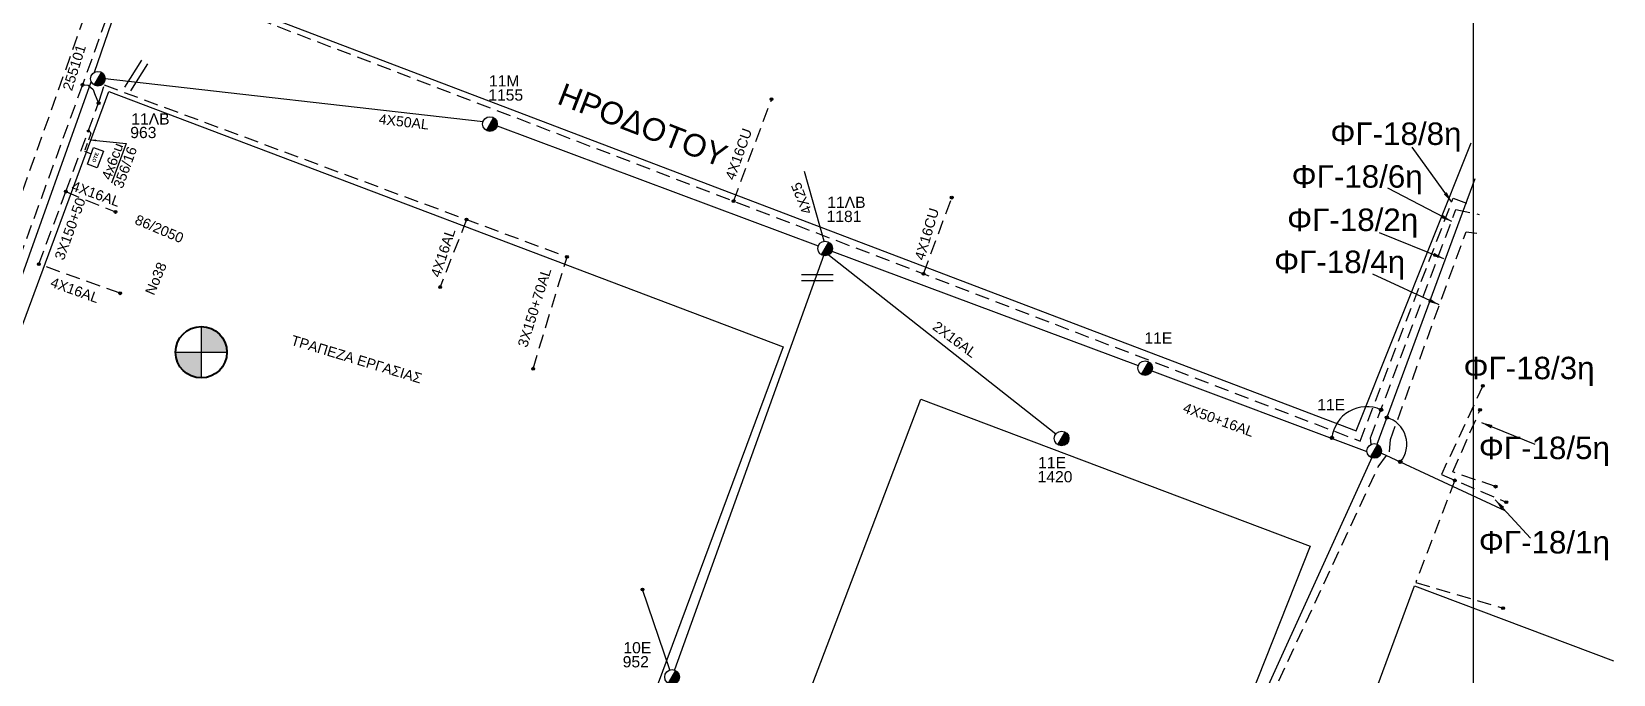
# Model space of a CAD drawing. Header units: millimetres. Extents: x 751 to 1825, y 358 to 872.
# Drawn here: x 1591.4 to 1732.5, y 705.1 to 762.4 of the extents above; entities that cross this region are included whole.
import ezdxf

# ---------------------------------------------------------------- set-up
doc = ezdxf.new("R2010")
doc.units = ezdxf.units.MM
doc.linetypes.add('DASHED', pattern=[19.05, 12.7, -6.35])
for name, color, linetype in [('Pillar OTE', 7, 'Continuous'), ('Άγνωστα', 7, 'Continuous'), ('Γέφυρες Εναέριου Δικτύου', 7, 'Continuous'), ('Γυμνά εναέρια ΧΤ (1Φ)   2x16AL', 7, 'Continuous'), ('Γυμνά εναέρια ΧΤ (3Φ)   4x50AL', 7, 'Continuous'), ('Γυμνά εναέρια ΧΤ και ΦΟΠ (3Φ)   4x50+16AL', 7, 'Continuous'), ('Επιγραφές - Σχήματα', 7, 'Continuous'), ('Καλώδια ΧΤ   3x150+50AL', 7, 'DASHED'), ('Καλώδια ΧΤ   3x150+50AL XLPE', 7, 'DASHED'), ('Καλώδια ΧΤ   3x150+70 XLPE', 7, 'DASHED'), ('Καλώδια ΧΤ   3x150AL+50XLPE', 7, 'DASHED'), ('Καλώδια ΧΤ   4x50AL', 7, 'DASHED'), ('Στύλος ΦΜ', 7, 'Continuous'), ('Στύλος ΦΜ @ 1', 7, 'Continuous'), ('Συνδέσεις', 7, 'Continuous'), ('Τομή', 7, 'Continuous'), ('Υπόβαθρο ΔΕΗ', 7, 'Continuous'), ('Υπόγεια καλώδια Δικτύου ΧΤ και Παρ. ΧΤ - 3X150+70 AL', 7, 'DASHED'), ('Υπόγεια καλώδια Παροχών ΧΤ   4x16AL', 7, 'DASHED'), ('Υπόγεια καλώδια Παροχών ΧΤ   4x16CU', 7, 'DASHED'), ('Υπόγεια καλώδια Παροχών ΧΤ   4x25', 7, 'DASHED'), ('Υπόγεια καλώδια Παροχών ΧΤ   4x6', 7, 'DASHED')]:
    doc.layers.add(name, color=color, linetype=linetype)
doc.styles.get("Standard").update_dxf_attribs({"font": 'arial.ttf'})
doc.linetypes.add('SYN_LINE', pattern='A,0.5,-0.0001,["/\\/\\/\\/",Standard,S=0.1,R=0,X=0,Y=-0.05],-0.25', length=0.7501)
doc.dimstyles.new('ISO-25', dxfattribs={"dimtxt": 2.5, "dimasz": 2.5, "dimexe": 1.25, "dimexo": 0.625, "dimtad": 1, "dimtxsty": 'Standard', "dimcen": 2.5, "dimadec": 0, "dimazin": 0, "dimtfac": 1, "dimtmove": 0, "dimatfit": 3, "dimfxl": 1, "dimarcsym": 0})

# ---------------------------------------------------------------- blocks, each defined once
blk = doc.blocks.new('_ΣΥΝΔΕΣΗ')
at = {"layer": 'Συνδέσεις', "linetype": 'SYN_LINE', "ltscale": 40}
blk.add_hatch(color=256, dxfattribs=at).paths.add_polyline_path([(0.5, -0.01, 1), (-0.5, -0.01, 1)])
at = {"layer": 'Συνδέσεις'}
blk.add_circle((0, -0.01), 0.5, dxfattribs=at)
blk = doc.blocks.new('ΥΠΑΡΧΩΝ ΤΣΙΜΕΝΤΕΝΙΟΣ ΣΤΥΛΟΣ')
at = {"layer": 'Στύλος ΦΜ'}
blk.add_hatch(color=256, dxfattribs=at).paths.add_polyline_path([(-1.29, -2.28, 0.574793), (2.62, 0, 0.268822), (1.3, 2.27)])
blk.add_line((-1.29, -2.28), (1.3, 2.27), dxfattribs=at)
blk.add_circle((0, 0), 2.62, dxfattribs=at)
at = {"layer": 'Στύλος ΦΜ', "flags": 4}
for tag, p in [('ΑΡΙΘΜΟΣ', (-4.68, 8.05)), ('ΤΥΠΟΣ', (-4.91, 3.03))]:
    blk.add_attdef(tag, p, '', height=4, dxfattribs=at)
blk = doc.blocks.new('ΤΟΜΗ')
at = {"layer": 'Τομή', "ltscale": 40}
for p, q in [((-5.68, 0), (5.68, 0)), ((5.68, -2.33), (-5.68, -2.33))]:
    blk.add_line(p, q, dxfattribs=at)
blk = doc.blocks.new('PILLAR ΟΤΕ')
at = {"layer": 'Pillar OTE', "ltscale": 40}
blk.add_lwpolyline([(-3.31, 2.02), (3.39, 2.02), (3.39, -1.99), (-3.31, -1.99)], close=True, dxfattribs=at)
at = {"layer": 'Pillar OTE', "insert": (-1.81, 0.71), "char_height": 1.3575, "width": 109.961, "attachment_point": 1}
blk.add_mtext('{\\fArial|b1|i0|c161|p34;OTE}', dxfattribs=at)
blk = doc.blocks.new('TSONTA XT1')
at = {"ltscale": 40}
h = blk.add_hatch(color=256, dxfattribs=at)
h.dxf.hatch_style = 1
h.paths.add_polyline_path([(596, 2487.7), (597.1, 2488.8), (596, 2489.9), (594.9, 2488.8)])
blk.add_lwpolyline([(594.9, 2488.8), (596, 2489.9), (597.1, 2488.8), (596, 2487.7)], close=True, dxfattribs=at)

msp = doc.modelspace()

# ---------------------------------------------------------------- hatches: boundary and pattern name
at = {"layer": 'Επιγραφές - Σχήματα'}
h = msp.add_hatch(color=1, dxfattribs=at)
h.paths.add_polyline_path([(1604.24, 733.85, 0.414214), (1606.52, 731.56), (1606.52, 733.85)])
h.paths.add_polyline_path([(1606.52, 733.85), (1608.81, 733.85, 0.414214), (1606.52, 736.13)])

# ---------------------------------------------------------------- linework, layer by layer
at = {"layer": 'Άγνωστα', "color": 3, "ltscale": 0.1}
for points in [[(1711.39, 725.66), (1720.12, 749.34)], [(1711.78, 724.87), (1722.78, 719.76)]]:
    msp.add_lwpolyline(points, dxfattribs=at)
at = {"layer": 'Άγνωστα', "color": 6, "linetype": 'DASHED', "ltscale": 0.1}
for points in [[(1720.82, 730.87), (1717.12, 722.96), (1722.91, 720.49)], [(1718.32, 722.44), (1714.83, 713.33), (1722.62, 711.05)]]:
    msp.add_lwpolyline(points, dxfattribs=at)
at = {"layer": 'Άγνωστα', "color": 5, "linetype": 'DASHED', "ltscale": 0.1}
msp.add_lwpolyline([(1721.96, 721.88), (1718.14, 723.19), (1720.57, 728.72)], dxfattribs=at)
at = {"layer": 'Άγνωστα', "color": 85, "linetype": 'SYN_LINE', "ltscale": 10}
msp.add_lwpolyline([(1648.3, 705.54), (1645.88, 712.71)], dxfattribs=at)
at = {"layer": 'Γέφυρες Εναέριου Δικτύου', "ltscale": 0.1}
for centre, radius, start, end in [((1710.46, 725.88), 3.12, 65.8766, 173.7531), ((1711.58, 725.67), 2.46, 319.7877, 73.8668)]:
    msp.add_arc(centre, radius, start, end, dxfattribs=at)
at = {"layer": 'Γυμνά εναέρια ΧΤ (1Φ)   2x16AL', "color": 30, "ltscale": 0.1}
msp.add_lwpolyline([(1662.39, 742.59), (1682.74, 726.57)], dxfattribs=at)
at = {"layer": 'Γυμνά εναέρια ΧΤ (3Φ)   4x50AL', "color": 27, "linetype": 'DASHED', "ltscale": 0.1}
msp.add_lwpolyline([(1701.82, 702.85), (1711.49, 723.63), (1712.48, 724.98), (1712.58, 726.07), (1719.32, 744.58), (1720.29, 744.48)], dxfattribs=at)
at = {"layer": 'Γυμνά εναέρια ΧΤ (3Φ)   4x50AL', "color": 27, "ltscale": 0.1}
msp.add_lwpolyline([(1710.94, 724.53), (1701.23, 703.17)], dxfattribs=at)
at = {"layer": 'Γυμνά εναέρια ΧΤ και ΦΟΠ (3Φ)   4x50+16AL', "color": 133, "ltscale": 0.1}
for points in [[(1597.01, 758.81), (1601.28, 771.26), (1605.03, 782.14), (1607.69, 789.93), (1609.83, 795.78)], [(1583.53, 721.12), (1596.71, 757.95)]]:
    msp.add_lwpolyline(points, dxfattribs=at)
at = {"layer": 'Γυμνά εναέρια ΧΤ και ΦΟΠ (3Φ)   4x50+16AL', "color": 85, "ltscale": 0.1}
msp.add_lwpolyline([(1662.05, 742.55), (1648.73, 705.54)], dxfattribs=at)
at = {"layer": 'Γυμνά εναέρια ΧΤ και ΦΟΠ (3Φ)   4x50+16AL', "color": 30, "ltscale": 0.1}
for points in [[(1662.77, 742.87), (1690.09, 732.67)], [(1691.31, 732.21), (1710.48, 725)]]:
    msp.add_lwpolyline(points, dxfattribs=at)
at = {"layer": 'Επιγραφές - Σχήματα', "ltscale": 0.1}
msp.add_lwpolyline([(1720, 856.45), (751.91, 856.45), (751.91, 369.88), (1720, 369.88)], close=True, dxfattribs=at)
at = {"layer": 'Επιγραφές - Σχήματα', "color": 1}
for points in [[(1606.52, 736.13), (1606.52, 731.56)], [(1604.24, 733.85), (1608.81, 733.85)]]:
    msp.add_lwpolyline(points, dxfattribs=at)
at = {"layer": 'Επιγραφές - Σχήματα', "color": 1, "lineweight": 40}
msp.add_circle((1606.52, 733.85), 2.29, dxfattribs=at)
at = {"layer": 'Καλώδια ΧΤ   3x150+50AL', "color": 5, "linetype": 'DASHED', "ltscale": 0.1}
for points in [[(1592.04, 741.7), (1594.45, 748.19), (1597.46, 756.31), (1597.87, 757.68), (1639.14, 742.36)], [(1595.93, 757.68), (1596.43, 757.65), (1596.89, 757.28), (1596.99, 756.93), (1597.37, 756.06)], [(1630.18, 745.69), (1627.82, 739.67)]]:
    msp.add_lwpolyline(points, dxfattribs=at)
at = {"layer": 'Καλώδια ΧΤ   3x150+50AL XLPE', "color": 30, "linetype": 'DASHED', "ltscale": 0.1}
msp.add_lwpolyline([(1710.86, 725.66), (1710.8, 726.23), (1718.41, 746.57), (1720.5, 746.13)], dxfattribs=at)
at = {"layer": 'Καλώδια ΧΤ   3x150+70 XLPE', "color": 5, "linetype": 'DASHED', "ltscale": 0.1}
msp.add_lwpolyline([(1601.5, 766.25), (1599.31, 767.15), (1595.93, 757.68), (1582.88, 721.88), (1582.82, 721.65), (1582.41, 721.41), (1581.99, 721.37), (1581.75, 721.03)], dxfattribs=at)
at = {"layer": 'Καλώδια ΧΤ   3x150AL+50XLPE', "color": 133, "linetype": 'DASHED', "ltscale": 0.1}
msp.add_lwpolyline([(1481.67, 792.09), (1472.29, 795.68), (1465.99, 775.98), (1477.59, 771.42), (1491.09, 766.16), (1500.12, 762.26), (1509.4, 758.46), (1517.92, 755.13), (1529.01, 750.57), (1537.84, 746.98), (1563.97, 736.66), (1561.92, 730.9), (1581.69, 723.13), (1597.61, 767.99), (1599.71, 769.14), (1601.51, 769.15)], dxfattribs=at)
at = {"layer": 'Καλώδια ΧΤ   4x50AL', "color": 30, "linetype": 'Continuous', "ltscale": 0.1}
for points in [[(1597.67, 758.28), (1631.66, 754.43)], [(1632.91, 754.03), (1661.55, 743.33)]]:
    msp.add_lwpolyline(points, dxfattribs=at)
at = {"layer": 'Υπόβαθρο ΔΕΗ', "ltscale": 0.1}
for points in [[(1717.76, 781.43), (1619.61, 818.81), (1601.47, 767.98), (1709.51, 726.86), (1719.79, 752.53)], [(1639.38, 683.18), (1579.36, 706.05), (1598.29, 757.1), (1658.43, 734.34), (1639.38, 683.18)], [(1599.83, 752.45), (1598.51, 748.91)], [(1670.7, 729.67), (1705.43, 716.57), (1685.25, 665.76), (1651.59, 679.45), (1670.71, 729.67)], [(1719.44, 652.95), (1695.76, 661.77), (1714.72, 713.04)], [(1714.72, 713.04), (1732.46, 706.36)]]:
    msp.add_lwpolyline(points, dxfattribs=at)
at = {"layer": 'Υπόγεια καλώδια Δικτύου ΧΤ και Παρ. ΧΤ - 3X150+70 AL', "color": 173, "linetype": 'DASHED', "ltscale": 0.1}
msp.add_lwpolyline([(1604.41, 766.31), (1709.87, 725.94), (1718.18, 747.58), (1720.01, 746.9)], dxfattribs=at)
at = {"layer": 'Υπόγεια καλώδια Δικτύου ΧΤ και Παρ. ΧΤ - 3X150+70 AL', "color": 5, "linetype": 'DASHED', "ltscale": 0.1}
msp.add_lwpolyline([(1636.12, 732.39), (1639.14, 742.36)], dxfattribs=at)
at = {"layer": 'Υπόγεια καλώδια Παροχών ΧΤ   4x16AL', "color": 5, "linetype": 'DASHED', "ltscale": 0.1}
for points in [[(1594.44, 748.17), (1598.88, 746.36)], [(1599.29, 739.11), (1592.04, 741.7)]]:
    msp.add_lwpolyline(points, dxfattribs=at)
at = {"layer": 'Υπόγεια καλώδια Παροχών ΧΤ   4x16CU', "color": 173, "linetype": 'DASHED', "ltscale": 0.1}
for points in [[(1653.98, 747.28), (1657.38, 756.4)], [(1670.94, 740.84), (1673.45, 747.64)]]:
    msp.add_lwpolyline(points, dxfattribs=at)
at = {"layer": 'Υπόγεια καλώδια Παροχών ΧΤ   4x25', "color": 30, "linetype": 'Continuous', "ltscale": 0.1}
msp.add_lwpolyline([(1662.07, 743.75), (1660.31, 749.97)], dxfattribs=at)
at = {"layer": 'Υπόγεια καλώδια Παροχών ΧΤ   4x6', "color": 5, "linetype": 'DASHED', "ltscale": 0.05}
msp.add_lwpolyline([(1596.54, 753.52, -0.3017), (1596.68, 753.34), (1596.1, 751.77), (1596.73, 751.54)], format="xyb", dxfattribs=at)

# ---------------------------------------------------------------- block references
at = {"layer": 'Pillar OTE', "xscale": 0.2341829104409499, "yscale": 0.2341829104409499, "zscale": 0.2341829104409499, "rotation": 70}
msp.add_blockref('PILLAR ΟΤΕ', (1597.08, 751.19), dxfattribs=at)
at = {"layer": 'Στύλος ΦΜ @ 1', "ltscale": 0.1}
ref = msp.add_blockref('ΥΠΑΡΧΩΝ ΤΣΙΜΕΝΤΕΝΙΟΣ ΣΤΥΛΟΣ', (1597.3, 758.23), dxfattribs=dict(at, xscale=0.25, yscale=0.25, zscale=0.25))
ref.add_attrib('ΤΥΠΟΣ', '963', (1600.19, 752.94), dxfattribs={"layer": 'Στύλος ΦΜ', "height": 1, "flags": 4})
ref.add_attrib('ΑΡΙΘΜΟΣ', '11ΛB', (1600.28, 754.15), dxfattribs={"layer": 'Στύλος ΦΜ', "height": 1, "flags": 4})
ref = msp.add_blockref('ΥΠΑΡΧΩΝ ΤΣΙΜΕΝΤΕΝΙΟΣ ΣΤΥΛΟΣ', (1632.27, 754.19), dxfattribs=dict(at, xscale=0.25, yscale=0.25, zscale=0.25))
ref.add_attrib('ΤΥΠΟΣ', '1155', (1632.12, 756.28), dxfattribs={"layer": 'Στύλος ΦΜ', "height": 1, "flags": 4})
ref.add_attrib('ΑΡΙΘΜΟΣ', '11M', (1632.18, 757.54), dxfattribs={"layer": 'Στύλος ΦΜ', "height": 1, "flags": 4})
ref = msp.add_blockref('ΥΠΑΡΧΩΝ ΤΣΙΜΕΝΤΕΝΙΟΣ ΣΤΥΛΟΣ', (1662.16, 743.1), dxfattribs=dict(at, xscale=0.25, yscale=0.25, zscale=0.25))
ref.add_attrib('ΤΥΠΟΣ', '1181', (1662.29, 745.46), dxfattribs={"layer": 'Στύλος ΦΜ', "height": 1, "flags": 4})
ref.add_attrib('ΑΡΙΘΜΟΣ', '11ΛB', (1662.35, 746.72), dxfattribs={"layer": 'Στύλος ΦΜ', "height": 1, "flags": 4})
ref = msp.add_blockref('ΥΠΑΡΧΩΝ ΤΣΙΜΕΝΤΕΝΙΟΣ ΣΤΥΛΟΣ', (1690.7, 732.44), dxfattribs=dict(at, xscale=0.25, yscale=0.25, zscale=0.25))
ref.add_attrib('ΤΥΠΟΣ', '11E', (1690.63, 734.62), dxfattribs={"layer": 'Στύλος ΦΜ', "height": 1, "flags": 4})
ref = msp.add_blockref('ΥΠΑΡΧΩΝ ΤΣΙΜΕΝΤΕΝΙΟΣ ΣΤΥΛΟΣ', (1711.13, 725.06), dxfattribs=dict(at, xscale=0.25, yscale=0.25, zscale=0.25))
ref.add_attrib('ΤΥΠΟΣ', '11E', (1706.05, 728.68), dxfattribs={"layer": 'Στύλος ΦΜ', "height": 1, "flags": 4})
ref = msp.add_blockref('ΥΠΑΡΧΩΝ ΤΣΙΜΕΝΤΕΝΙΟΣ ΣΤΥΛΟΣ', (1683.25, 726.17), dxfattribs=dict(at, xscale=0.25, yscale=0.25, zscale=0.25))
ref.add_attrib('ΤΥΠΟΣ', '1420', (1681.11, 722.26), dxfattribs={"layer": 'Στύλος ΦΜ', "height": 1, "flags": 4})
ref.add_attrib('ΑΡΙΘΜΟΣ', '11E', (1681.16, 723.52), dxfattribs={"layer": 'Στύλος ΦΜ', "height": 1, "flags": 4})
ref = msp.add_blockref('ΥΠΑΡΧΩΝ ΤΣΙΜΕΝΤΕΝΙΟΣ ΣΤΥΛΟΣ', (1648.51, 704.92), dxfattribs=dict(at, xscale=0.25, yscale=0.25, zscale=0.25))
ref.add_attrib('ΤΥΠΟΣ', '952', (1644.11, 705.77), dxfattribs={"layer": 'Στύλος ΦΜ', "height": 1, "flags": 4})
ref.add_attrib('ΑΡΙΘΜΟΣ', '10E', (1644.17, 707.02), dxfattribs={"layer": 'Στύλος ΦΜ', "height": 1, "flags": 4})
at = {"layer": 'Συνδέσεις', "ltscale": 0.1, "xscale": 0.25, "yscale": 0.25, "zscale": 0.25}
for p in [(1595.93, 757.68), (1597.37, 756.06), (1657.38, 756.4), (1594.44, 748.17), (1673.45, 747.64), (1598.88, 746.36), (1654, 747.33), (1630.18, 745.69), (1639.14, 742.36), (1592.04, 741.7), (1670.94, 740.84), (1599.29, 739.11), (1627.82, 739.67), (1636.12, 732.39), (1720.82, 730.87), (1720.57, 728.72), (1718.32, 722.44), (1721.96, 721.88), (1722.91, 720.49), (1645.88, 712.71), (1722.62, 711.05)]:
    msp.add_blockref('_ΣΥΝΔΕΣΗ', p, dxfattribs=at)
at = {"layer": 'Συνδέσεις', "xscale": 0.1008185827627261, "yscale": 0.1008185827627261, "zscale": 0.1008185827627261, "rotation": 69.66220948678973}
msp.add_blockref('TSONTA XT1', (1810.83, 610.01), dxfattribs=at)
at = {"layer": 'Συνδέσεις', "xscale": 0.3, "yscale": 0.3, "zscale": 0.345700799648589}
for p in [(1711.74, 728.73), (1712.27, 728.04), (1707.36, 726.22), (1713.46, 724.09)]:
    msp.add_blockref('_ΣΥΝΔΕΣΗ', p, dxfattribs=at)
at = {"layer": 'Τομή', "ltscale": 0.1, "xscale": 0.2499999999999679, "yscale": 0.2499999999999679, "zscale": 0.2499999999999679, "rotation": 57.88909098723436}
msp.add_blockref('ΤΟΜΗ', (1600.47, 758.67), dxfattribs=at)
at = {"layer": 'Τομή', "ltscale": 0.1, "xscale": 0.25, "yscale": 0.25, "zscale": 0.25}
msp.add_blockref('ΤΟΜΗ', (1661.46, 740.79), dxfattribs=at)

# ---------------------------------------------------------------- texts
at = {"layer": 'Γυμνά εναέρια ΧΤ (1Φ)   2x16AL', "color": 7, "ltscale": 0.1, "insert": (1672.19, 736.69), "char_height": 0.9, "width": 84.1859, "attachment_point": 1, "rotation": 323.5693}
msp.add_mtext('2X16AL', dxfattribs=at)
at = {"layer": 'Γυμνά εναέρια ΧΤ και ΦΟΠ (3Φ)   4x50+16AL', "color": 7, "ltscale": 0.1, "insert": (1694.3, 729.39), "char_height": 0.9, "width": 84.1859, "attachment_point": 1, "rotation": 340.0735}
msp.add_mtext('4X50+16AL', dxfattribs=at)
at = {"layer": 'Επιγραφές - Σχήματα', "ltscale": 0.1, "char_height": 0.9}
for s, insert, width, attachment_point, rotation in [('255101', (1594.13, 757.36), 84.1859, 1, 72.4498), ('86/2050', (1602.78, 744.85), 8.5591, 5, 337.1309), ('No38', (1602.48, 740.42), 8.5591, 5, 67.1309), ('ΤΡΑΠΕΖΑ ΕΡΓΑΣΙΑΣ', (1620.37, 733.23), 14.2366, 5, 343.3103)]:
    msp.add_mtext(s, dxfattribs=dict(at, insert=insert, width=width, attachment_point=attachment_point, rotation=rotation))
at = {"layer": 'Επιγραφές - Σχήματα', "ltscale": 0.1, "insert": (1645.89, 754.09), "char_height": 2, "attachment_point": 5, "rotation": 338.743}
msp.add_mtext('ΗΡΟΔΟΤΟΥ', dxfattribs=at)
at = {"layer": 'Επιγραφές - Σχήματα', "ltscale": 0.1, "char_height": 2, "width": 8.5591, "attachment_point": 5}
for s, insert in [('ΦΓ-18/8η', (1713.07, 753.03)), ('ΦΓ-18/6η', (1709.61, 749.22)), ('ΦΓ-18/2η', (1709.21, 745.36)), ('ΦΓ-18/4η', (1708.05, 741.61)), ('ΦΓ-18/3η', (1724.94, 732.15)), ('ΦΓ-18/5η', (1726.31, 725.03)), ('ΦΓ-18/1η', (1726.31, 716.62))]:
    msp.add_mtext(s, dxfattribs=dict(at, insert=insert))
at = {"layer": 'Επιγραφές - Σχήματα', "ltscale": 0.1, "char_height": 0.9, "attachment_point": 5, "rotation": 70}
for s, insert in [('4x6cu', (1598.6, 750.87)), ('356/16', (1599.74, 750.33))]:
    msp.add_mtext_dynamic_manual_height_columns(s, width=1.8, gutter_width=12.5, heights=[0.118], dxfattribs=dict(at, insert=insert))
at = {"layer": 'Καλώδια ΧΤ   3x150+50AL', "color": 7, "linetype": 'DASHED', "ltscale": 0.1, "insert": (1593.41, 742.3), "char_height": 0.9, "width": 84.1859, "attachment_point": 1, "rotation": 70}
msp.add_mtext('3X150+50', dxfattribs=at)
at = {"layer": 'Καλώδια ΧΤ   4x50AL', "color": 7, "linetype": 'DASHED', "ltscale": 0.1, "insert": (1622.42, 755.1), "char_height": 0.9, "width": 84.1859, "attachment_point": 1, "rotation": 353.4272}
msp.add_mtext('4X50AL', dxfattribs=at)
at = {"layer": 'Υπόγεια καλώδια Δικτύου ΧΤ και Παρ. ΧΤ - 3X150+70 AL', "color": 7, "linetype": 'DASHED', "ltscale": 0.1, "insert": (1634.72, 734.49), "char_height": 0.9, "width": 84.1859, "attachment_point": 1, "rotation": 72.6602}
msp.add_mtext('3X150+70AL', dxfattribs=at)
at = {"layer": 'Υπόγεια καλώδια Παροχών ΧΤ   4x16AL', "color": 7, "linetype": 'DASHED', "ltscale": 0.1, "char_height": 0.9, "width": 84.1859, "attachment_point": 1}
for insert, rotation in [((1595.17, 749.15), 340.3634), ((1626.95, 740.74), 71.6996), ((1593.29, 740.57), 340.3634)]:
    msp.add_mtext('4X16AL', dxfattribs=dict(at, insert=insert, rotation=rotation))
at = {"layer": 'Υπόγεια καλώδια Παροχών ΧΤ   4x16CU', "color": 7, "linetype": 'DASHED', "ltscale": 0.1, "char_height": 0.9, "width": 84.1859, "attachment_point": 1}
for insert, rotation in [((1653.22, 749.43), 70.3423), ((1670.12, 742.24), 73.4732)]:
    msp.add_mtext('4X16CU', dxfattribs=dict(at, insert=insert, rotation=rotation))
at = {"layer": 'Υπόγεια καλώδια Παροχών ΧΤ   4x25', "color": 7, "linetype": 'DASHED', "ltscale": 0.1, "insert": (1660.19, 746.03), "char_height": 0.9, "width": 84.1859, "attachment_point": 1, "rotation": 111.9733}
msp.add_mtext('4X25', dxfattribs=at)

# ---------------------------------------------------------------- leaders
at = {"layer": 'Επιγραφές - Σχήματα', "ltscale": 40}
for points, override in [([(1596.6, 752.79), (1599.83, 752.45)], {"dimasz": 0.5, "dimtad": 0}), ([(1718.05, 747.22), (1714.52, 752.13)], {"dimasz": 1, "dimtad": 0}), ([(1718.05, 745.51), (1712.36, 748.47)], {"dimasz": 1, "dimtad": 0}), ([(1717.35, 742.19), (1711.61, 744.51)], {"dimasz": 1, "dimtad": 0}), ([(1716.93, 738.08), (1711.01, 740.82)], {"dimasz": 1, "dimtad": 0}), ([(1720.69, 727.59), (1725.47, 725.65)], {"dimasz": 1, "dimtad": 0}), ([(1721.93, 720.69), (1725.07, 717.29)], {"dimasz": 1, "dimtad": 0})]:
    msp.add_leader(points, dimstyle='ISO-25', override=override, dxfattribs=at)

doc.saveas('drawing.dxf')
